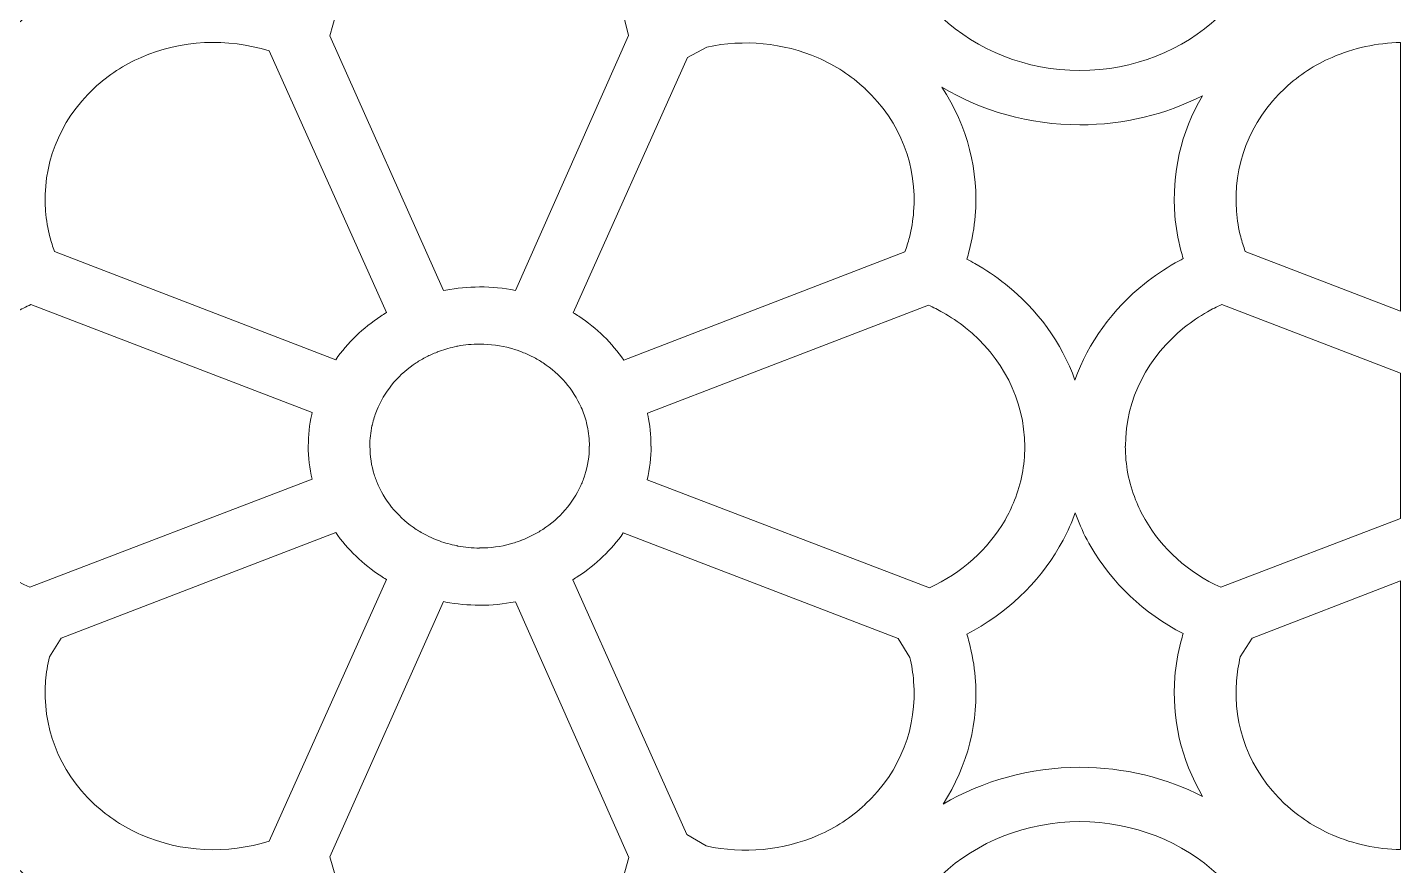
# Model space of a CAD drawing. Header units: millimetres. Extents: x -1200 to 1200, y -590 to 590.
# Drawn here: x 591 to 1200, y -186 to 186 of the extents above; entities that cross this region are included whole.
import ezdxf

# ---------------------------------------------------------------- set-up
doc = ezdxf.new("R2010")
doc.units = ezdxf.units.MM
doc.header["$MEASUREMENT"] = 0
doc.layers.add('Layer 1', color=7, linetype='Continuous')

msp = doc.modelspace()

# ---------------------------------------------------------------- linework, layer by layer
at = {"layer": 'Layer 1', "color": 250, "lineweight": 20}
for points, knots in [([(615.5709, 247.1523), (615.5709, 247.1523), (615.5709, 247.1553), (615.5709, 247.1553), (615.5709, 247.1553), (615.6216, 247.1553), (615.6216, 247.1553), (615.6211, 269.3949), (605.8742, 289.5645), (590.1204, 304.1911), (574.3678, 318.8168), (552.6468, 327.8657), (528.6961, 327.8669), (528.6961, 327.8669), (528.6961, 327.8198), (528.6961, 327.8198), (528.6961, 327.8198), (528.6892, 327.8198), (528.6892, 327.8198), (528.6892, 327.8198), (528.686, 327.8198), (528.686, 327.8198), (528.686, 327.8198), (528.686, 327.8669), (528.686, 327.8669), (504.7335, 327.8665), (483.0096, 318.8168), (467.2562, 304.1894), (451.5042, 289.5632), (441.7582, 269.3958), (441.7568, 247.1587), (441.7568, 247.1587), (441.8075, 247.1587), (441.8075, 247.1587), (441.8075, 247.1587), (441.8075, 247.1523), (441.8075, 247.1523), (441.8075, 247.1523), (441.8075, 247.1493), (441.8075, 247.1493), (441.8075, 247.1493), (441.7568, 247.1493), (441.7568, 247.1493), (441.7572, 224.91), (451.5042, 204.7405), (467.2585, 190.1139), (483.011, 175.4886), (504.7321, 166.4397), (528.6822, 166.4385), (528.6822, 166.4385), (528.6822, 166.4856), (528.6822, 166.4856), (528.6822, 166.4856), (528.6892, 166.4856), (528.6892, 166.4856), (528.6892, 166.4856), (528.6923, 166.4856), (528.6923, 166.4856), (528.6923, 166.4856), (528.6923, 166.4385), (528.6923, 166.4385), (552.6453, 166.4389), (574.3688, 175.4886), (590.1226, 190.1156), (605.8751, 204.7417), (615.6201, 224.9087), (615.6216, 247.1458), (615.6216, 247.1458), (615.5709, 247.1458), (615.5709, 247.1458), (615.5709, 247.1458), (615.5709, 247.1523), (615.5709, 247.1523)], [0, 0, 0, 0, 0.04166667, 0.04166667, 0.04166667, 0.08333333, 0.08333333, 0.08333333, 0.125, 0.125, 0.125, 0.16666667, 0.16666667, 0.16666667, 0.20833333, 0.20833333, 0.20833333, 0.25, 0.25, 0.25, 0.29166667, 0.29166667, 0.29166667, 0.33333333, 0.33333333, 0.33333333, 0.375, 0.375, 0.375, 0.41666667, 0.41666667, 0.41666667, 0.45833333, 0.45833333, 0.45833333, 0.5, 0.5, 0.5, 0.54166667, 0.54166667, 0.54166667, 0.58333333, 0.58333333, 0.58333333, 0.625, 0.625, 0.625, 0.66666667, 0.66666667, 0.66666667, 0.70833333, 0.70833333, 0.70833333, 0.75, 0.75, 0.75, 0.79166667, 0.79166667, 0.79166667, 0.83333333, 0.83333333, 0.83333333, 0.875, 0.875, 0.875, 0.91666667, 0.91666667, 0.91666667, 0.95833333, 0.95833333, 0.95833333, 1, 1, 1, 1]), ([(1144.6614, 247.1523), (1144.6614, 247.1523), (1144.6614, 247.1553), (1144.6614, 247.1553), (1144.6614, 247.1553), (1144.7123, 247.1553), (1144.7123, 247.1553), (1144.7118, 269.3949), (1134.9649, 289.5645), (1119.2111, 304.1911), (1103.4586, 318.8168), (1081.7375, 327.8657), (1057.7867, 327.8669), (1057.7867, 327.8669), (1057.7867, 327.8198), (1057.7867, 327.8198), (1057.7867, 327.8198), (1057.7799, 327.8198), (1057.7799, 327.8198), (1057.7799, 327.8198), (1057.7766, 327.8198), (1057.7766, 327.8198), (1057.7766, 327.8198), (1057.7766, 327.8669), (1057.7766, 327.8669), (1033.8241, 327.8665), (1012.1003, 318.8168), (996.3468, 304.1894), (980.5949, 289.5632), (970.8489, 269.3958), (970.8475, 247.1587), (970.8475, 247.1587), (970.8982, 247.1587), (970.8982, 247.1587), (970.8982, 247.1587), (970.8982, 247.1523), (970.8982, 247.1523), (970.8982, 247.1523), (970.8982, 247.1493), (970.8982, 247.1493), (970.8982, 247.1493), (970.8475, 247.1493), (970.8475, 247.1493), (970.848, 224.91), (980.5949, 204.7405), (996.3492, 190.1139), (1012.1016, 175.4886), (1033.8228, 166.4397), (1057.7729, 166.4385), (1057.7729, 166.4385), (1057.7729, 166.4856), (1057.7729, 166.4856), (1057.7729, 166.4856), (1057.7799, 166.4856), (1057.7799, 166.4856), (1057.7799, 166.4856), (1057.7831, 166.4856), (1057.7831, 166.4856), (1057.7831, 166.4856), (1057.7831, 166.4385), (1057.7831, 166.4385), (1081.7361, 166.4389), (1103.4595, 175.4886), (1119.2133, 190.1156), (1134.9659, 204.7417), (1144.7109, 224.9087), (1144.7123, 247.1458), (1144.7123, 247.1458), (1144.6614, 247.1458), (1144.6614, 247.1458), (1144.6614, 247.1458), (1144.6614, 247.1523), (1144.6614, 247.1523)], [0, 0, 0, 0, 0.04166667, 0.04166667, 0.04166667, 0.08333333, 0.08333333, 0.08333333, 0.125, 0.125, 0.125, 0.16666667, 0.16666667, 0.16666667, 0.20833333, 0.20833333, 0.20833333, 0.25, 0.25, 0.25, 0.29166667, 0.29166667, 0.29166667, 0.33333333, 0.33333333, 0.33333333, 0.375, 0.375, 0.375, 0.41666667, 0.41666667, 0.41666667, 0.45833333, 0.45833333, 0.45833333, 0.5, 0.5, 0.5, 0.54166667, 0.54166667, 0.54166667, 0.58333333, 0.58333333, 0.58333333, 0.625, 0.625, 0.625, 0.66666667, 0.66666667, 0.66666667, 0.70833333, 0.70833333, 0.70833333, 0.75, 0.75, 0.75, 0.79166667, 0.79166667, 0.79166667, 0.83333333, 0.83333333, 0.83333333, 0.875, 0.875, 0.875, 0.91666667, 0.91666667, 0.91666667, 0.95833333, 0.95833333, 0.95833333, 1, 1, 1, 1]), ([(857.6574, 181.9889), (857.6574, 181.9889), (855.4337, 191.0237), (855.4337, 191.0237), (848.3626, 201.6265), (838.4279, 210.3421), (826.6595, 216.1927), (823.7619, 217.6332), (820.6092, 218.9404), (817.217, 220.0986), (809.1742, 222.8433), (800.5562, 224.3416), (791.6351, 224.3421), (791.6351, 224.3421), (791.6351, 224.2924), (791.6351, 224.2924), (791.6351, 224.2924), (791.6269, 224.2924), (791.6269, 224.2924), (768.9595, 224.2924), (748.6363, 214.8512), (734.8195, 199.9141), (732.2966, 197.1869), (729.9876, 194.2764), (727.9203, 191.2104), (727.9203, 191.2104), (725.2386, 181.8729), (725.2386, 181.8729), (725.2386, 181.8729), (775.5989, 68.908), (775.5989, 68.908), (775.5989, 68.908), (776.5829, 69.0927), (776.5829, 69.0927), (781.443, 70.002), (786.4668, 70.4809), (791.6061, 70.4822), (791.6061, 70.4822), (791.6061, 70.5314), (791.6061, 70.5314), (791.6061, 70.5314), (791.6209, 70.5314), (791.6209, 70.5314), (796.9874, 70.5314), (802.2862, 69.9853), (807.4541, 68.953), (807.4541, 68.953), (857.6574, 181.9889), (857.6574, 181.9889)], [0, 0, 0, 0, 0.0625, 0.0625, 0.0625, 0.125, 0.125, 0.125, 0.1875, 0.1875, 0.1875, 0.25, 0.25, 0.25, 0.3125, 0.3125, 0.3125, 0.375, 0.375, 0.375, 0.4375, 0.4375, 0.4375, 0.5, 0.5, 0.5, 0.5625, 0.5625, 0.5625, 0.625, 0.625, 0.625, 0.6875, 0.6875, 0.6875, 0.75, 0.75, 0.75, 0.8125, 0.8125, 0.8125, 0.875, 0.875, 0.875, 0.9375, 0.9375, 0.9375, 1, 1, 1, 1]), ([(603.0901, 86.2292), (603.0901, 86.2292), (727.7977, 38.232), (727.7977, 38.232), (733.0693, 45.7697), (739.8693, 52.3313), (747.7962, 57.5406), (748.622, 58.0838), (749.4412, 58.6029), (750.2592, 59.1006), (750.2592, 59.1006), (698.2784, 175.1074), (698.2784, 175.1074), (679.6901, 180.9378), (659.293, 180.0062), (641.5887, 172.2714), (637.7219, 170.5813), (634.0561, 168.6247), (630.6446, 166.4055), (627.2299, 164.1842), (623.9157, 161.6035), (620.7427, 158.6613), (620.7427, 158.6613), (620.7695, 158.6365), (620.7695, 158.6365), (620.7695, 158.6365), (620.7566, 158.6249), (620.7566, 158.6249), (604.7431, 143.7576), (597.5707, 123.7247), (599.1766, 104.0588), (599.4982, 100.1182), (600.1353, 96.2962), (601.0865, 92.64), (601.6493, 90.4744), (602.3163, 88.3345), (603.0901, 86.2292)], [0, 0, 0, 0, 0.08333333, 0.08333333, 0.08333333, 0.16666667, 0.16666667, 0.16666667, 0.25, 0.25, 0.25, 0.33333333, 0.33333333, 0.33333333, 0.41666667, 0.41666667, 0.41666667, 0.5, 0.5, 0.5, 0.58333333, 0.58333333, 0.58333333, 0.66666667, 0.66666667, 0.66666667, 0.75, 0.75, 0.75, 0.83333333, 0.83333333, 0.83333333, 0.91666667, 0.91666667, 0.91666667, 1, 1, 1, 1]), ([(855.5616, 38.0474), (855.5616, 38.0474), (980.1488, 85.9975), (980.1488, 85.9975), (980.9225, 88.1027), (981.5923, 90.2439), (982.1555, 92.41), (983.1067, 96.0662), (983.7438, 99.8878), (984.0654, 103.8288), (985.6713, 123.4947), (978.4991, 143.5276), (962.4856, 158.3949), (962.4856, 158.3949), (962.4726, 158.4064), (962.4726, 158.4064), (962.4726, 158.4064), (962.4993, 158.4313), (962.4993, 158.4313), (959.3263, 161.3739), (956.0126, 163.9546), (952.5974, 166.1755), (949.1864, 168.3951), (945.5203, 170.3517), (941.6534, 172.041), (926.2507, 178.7709), (908.8074, 180.3501), (892.2915, 176.8074), (892.2915, 176.8074), (883.7366, 172.1369), (883.7366, 172.1369), (883.7366, 172.1369), (833.0729, 59.0702), (833.0729, 59.0702), (833.9341, 58.5493), (834.7802, 58.0169), (835.6069, 57.4708), (843.5149, 52.2503), (850.2996, 45.6494), (855.5616, 38.0474)], [0, 0, 0, 0, 0.07692308, 0.07692308, 0.07692308, 0.15384615, 0.15384615, 0.15384615, 0.23076923, 0.23076923, 0.23076923, 0.30769231, 0.30769231, 0.30769231, 0.38461538, 0.38461538, 0.38461538, 0.46153846, 0.46153846, 0.46153846, 0.53846154, 0.53846154, 0.53846154, 0.61538462, 0.61538462, 0.61538462, 0.69230769, 0.69230769, 0.69230769, 0.76923077, 0.76923077, 0.76923077, 0.84615385, 0.84615385, 0.84615385, 0.92307692, 0.92307692, 0.92307692, 1, 1, 1, 1]), ([(1131.1055, 86.2292), (1131.1055, 86.2292), (1199.95, 59.7325), (1199.95, 59.7325), (1199.95, 59.7325), (1199.95, 178.856), (1199.95, 178.856), (1189.5219, 178.6425), (1179.1699, 176.4506), (1169.604, 172.2714), (1165.7372, 170.5813), (1162.0716, 168.6247), (1158.66, 166.4055), (1155.2452, 164.1842), (1151.9311, 161.6035), (1148.7581, 158.6613), (1148.7581, 158.6613), (1148.7849, 158.6365), (1148.7849, 158.6365), (1148.7849, 158.6365), (1148.7719, 158.6249), (1148.7719, 158.6249), (1132.7583, 143.7576), (1125.5861, 123.7247), (1127.192, 104.0588), (1127.5136, 100.1182), (1128.1506, 96.2962), (1129.1019, 92.64), (1129.6647, 90.4744), (1130.3318, 88.3345), (1131.1055, 86.2292)], [0, 0, 0, 0, 0.1, 0.1, 0.1, 0.2, 0.2, 0.2, 0.3, 0.3, 0.3, 0.4, 0.4, 0.4, 0.5, 0.5, 0.5, 0.6, 0.6, 0.6, 0.7, 0.7, 0.7, 0.8, 0.8, 0.8, 0.9, 0.9, 0.9, 1, 1, 1, 1]), ([(996.6099, 159.0258), (1008.0577, 141.7213), (1012.9601, 121.6884), (1011.3478, 101.9412), (1010.9317, 96.8471), (1010.0451, 91.6643), (1008.6888, 86.4494), (1008.3713, 85.2291), (1008.0263, 84.0105), (1007.6553, 82.7966), (1008.8387, 82.1811), (1010.0128, 81.545), (1011.174, 80.8867), (1015.9933, 78.1535), (1020.5518, 75.0713), (1024.8028, 71.681), (1038.901, 60.4387), (1049.6744, 45.8104), (1055.5895, 29.1908), (1061.4872, 45.9047), (1072.2918, 60.6165), (1086.4549, 71.9106), (1090.7066, 75.3013), (1095.2644, 78.3835), (1100.0839, 81.1163), (1101.2452, 81.7746), (1102.4173, 82.4102), (1103.6007, 83.0258), (1103.2297, 84.2405), (1102.8861, 85.4591), (1102.5687, 86.6798), (1101.2124, 91.8947), (1100.3258, 97.0771), (1099.9096, 102.1712), (1098.42, 120.4176), (1102.4916, 138.9064), (1112.15, 155.2629), (1096.0321, 147.0377), (1077.5039, 142.3565), (1057.7831, 142.3561), (1057.7831, 142.3561), (1057.7831, 142.309), (1057.7831, 142.309), (1057.7831, 142.309), (1057.7799, 142.309), (1057.7799, 142.309), (1057.7799, 142.309), (1057.7729, 142.309), (1057.7729, 142.309), (1057.7729, 142.309), (1057.7729, 142.3561), (1057.7729, 142.3561), (1035.2187, 142.3574), (1014.2219, 148.4795), (996.6099, 159.0258)], [0, 0, 0, 0, 0.05555556, 0.05555556, 0.05555556, 0.11111111, 0.11111111, 0.11111111, 0.16666667, 0.16666667, 0.16666667, 0.22222222, 0.22222222, 0.22222222, 0.27777778, 0.27777778, 0.27777778, 0.33333333, 0.33333333, 0.33333333, 0.38888889, 0.38888889, 0.38888889, 0.44444444, 0.44444444, 0.44444444, 0.5, 0.5, 0.5, 0.55555556, 0.55555556, 0.55555556, 0.61111111, 0.61111111, 0.61111111, 0.66666667, 0.66666667, 0.66666667, 0.72222222, 0.72222222, 0.72222222, 0.77777778, 0.77777778, 0.77777778, 0.83333333, 0.83333333, 0.83333333, 0.88888889, 0.88888889, 0.88888889, 0.94444444, 0.94444444, 0.94444444, 1, 1, 1, 1]), ([(717.3349, 14.7626), (717.3349, 14.7626), (592.6479, 62.6819), (592.6479, 62.6819), (590.4502, 61.6886), (588.3322, 60.6143), (586.2982, 59.4613), (582.7285, 57.4365), (579.3507, 55.1527), (576.1997, 52.6393), (560.112, 39.8108), (549.9425, 20.9417), (549.9425, -0.1038), (549.9425, -0.1038), (549.9425, -0.112), (549.9425, -0.112), (549.9425, -0.112), (549.8894, -0.112), (549.8894, -0.112), (549.8899, -8.3946), (551.5031, -16.397), (554.4603, -23.8636), (555.7072, -27.0136), (557.1157, -29.9403), (558.6666, -32.6307), (566.1166, -45.5499), (577.8795, -56.0928), (592.2171, -62.6711), (592.2171, -62.6711), (717.3047, -14.7784), (717.3047, -14.7784), (716.1889, -9.9729), (715.6007, -5.0433), (715.6007, -0.0516), (715.6007, -0.0516), (715.6007, -0.0379), (715.6007, -0.0379), (715.6007, -0.0379), (715.6537, -0.0379), (715.6537, -0.0379), (715.6551, 4.72), (716.1686, 9.3755), (717.1437, 13.8798), (717.1437, 13.8798), (717.3349, 14.7626), (717.3349, 14.7626)], [0, 0, 0, 0, 0.06666667, 0.06666667, 0.06666667, 0.13333333, 0.13333333, 0.13333333, 0.2, 0.2, 0.2, 0.26666667, 0.26666667, 0.26666667, 0.33333333, 0.33333333, 0.33333333, 0.4, 0.4, 0.4, 0.46666667, 0.46666667, 0.46666667, 0.53333333, 0.53333333, 0.53333333, 0.6, 0.6, 0.6, 0.66666667, 0.66666667, 0.66666667, 0.73333333, 0.73333333, 0.73333333, 0.8, 0.8, 0.8, 0.86666667, 0.86666667, 0.86666667, 0.93333333, 0.93333333, 0.93333333, 1, 1, 1, 1]), ([(990.5932, 62.4518), (990.5932, 62.4518), (865.9848, 14.563), (865.9848, 14.563), (866.0858, 14.1509), (866.1504, 13.8884), (866.1748, 13.7732), (866.1748, 13.7732), (866.1748, 13.7235), (866.1748, 13.7235), (867.0998, 9.4085), (867.5869, 4.8091), (867.5884, -0.0379), (867.5884, -0.0379), (867.6415, -0.0379), (867.6415, -0.0379), (867.6415, -0.0379), (867.6415, -0.0516), (867.6415, -0.0516), (867.6415, -5.135), (867.0389, -10.1357), (865.8989, -14.9925), (865.8989, -14.9925), (991.0246, -62.9002), (991.0246, -62.9002), (1005.3612, -56.3224), (1017.1251, -45.7799), (1024.5754, -32.8611), (1026.1265, -30.1708), (1027.5349, -27.2436), (1028.7819, -24.0941), (1031.7389, -16.627), (1033.3523, -8.625), (1033.3526, -0.3416), (1033.3526, -0.3416), (1033.2996, -0.3416), (1033.2996, -0.3416), (1033.2996, -0.3416), (1033.2996, -0.3343), (1033.2996, -0.3343), (1033.2996, 20.7117), (1023.1302, 39.5812), (1007.0428, 52.4097), (1003.8915, 54.9231), (1000.514, 57.207), (996.9443, 59.2312), (994.9108, 60.3847), (992.7904, 61.4586), (990.5932, 62.4518)], [0, 0, 0, 0, 0.0625, 0.0625, 0.0625, 0.125, 0.125, 0.125, 0.1875, 0.1875, 0.1875, 0.25, 0.25, 0.25, 0.3125, 0.3125, 0.3125, 0.375, 0.375, 0.375, 0.4375, 0.4375, 0.4375, 0.5, 0.5, 0.5, 0.5625, 0.5625, 0.5625, 0.625, 0.625, 0.625, 0.6875, 0.6875, 0.6875, 0.75, 0.75, 0.75, 0.8125, 0.8125, 0.8125, 0.875, 0.875, 0.875, 0.9375, 0.9375, 0.9375, 1, 1, 1, 1]), ([(1199.95, 32.2106), (1199.95, 32.2106), (1120.6633, 62.6819), (1120.6633, 62.6819), (1118.4656, 61.6886), (1116.3476, 60.6143), (1114.3136, 59.4613), (1110.7439, 57.4365), (1107.366, 55.1527), (1104.2152, 52.6393), (1088.1273, 39.8108), (1077.9578, 20.9417), (1077.9578, -0.1038), (1077.9578, -0.1038), (1077.9578, -0.112), (1077.9578, -0.112), (1077.9578, -0.112), (1077.9047, -0.112), (1077.9047, -0.112), (1077.9052, -8.3946), (1079.5186, -16.397), (1082.4756, -23.8636), (1083.7225, -27.0136), (1085.131, -29.9403), (1086.682, -32.6307), (1094.1319, -45.5499), (1105.8948, -56.0928), (1120.2324, -62.6711), (1120.2324, -62.6711), (1199.95, -32.1494), (1199.95, -32.1494), (1199.95, -32.1494), (1199.95, 32.2106), (1199.95, 32.2106)], [0, 0, 0, 0, 0.09090909, 0.09090909, 0.09090909, 0.18181818, 0.18181818, 0.18181818, 0.27272727, 0.27272727, 0.27272727, 0.36363636, 0.36363636, 0.36363636, 0.45454545, 0.45454545, 0.45454545, 0.54545455, 0.54545455, 0.54545455, 0.63636364, 0.63636364, 0.63636364, 0.72727273, 0.72727273, 0.72727273, 0.81818182, 0.81818182, 0.81818182, 0.90909091, 0.90909091, 0.90909091, 1, 1, 1, 1]), ([(745.6851, -15.0242), (745.8319, -15.4131), (745.9818, -15.7944), (746.1345, -16.167), (746.1345, -16.167), (746.654, -17.3299), (746.654, -17.3299), (750.2167, -25.3071), (756.112, -32.1111), (763.5241, -36.9825), (764.8584, -37.8593), (766.378, -38.7378), (768.0752, -39.612), (769.4025, -40.2956), (770.8616, -40.957), (772.4504, -41.5866), (772.4504, -41.5866), (772.5007, -41.6059), (772.5007, -41.6059), (772.5007, -41.6059), (772.556, -41.6273), (772.556, -41.6273), (772.556, -41.6273), (772.9795, -41.7905), (772.9795, -41.7905), (775.3536, -42.7058), (777.841, -43.4545), (780.4212, -44.0178), (781.6958, -44.2962), (781.6658, -44.3116), (781.9326, -44.3613), (785.0547, -44.9455), (788.2905, -45.2535), (791.6061, -45.2539), (791.6061, -45.2539), (791.6061, -45.2043), (791.6061, -45.2043), (791.6061, -45.2043), (791.6209, -45.2043), (791.6209, -45.2043), (796.4614, -45.2043), (801.024, -44.5939), (805.2313, -43.4584), (805.9722, -43.2584), (806.804, -43.0078), (807.7243, -42.7088), (808.3913, -42.4917), (809.0335, -42.2685), (809.6527, -42.0406), (809.6527, -42.0406), (810.1721, -41.8337), (810.1721, -41.8337), (810.1721, -41.8337), (810.179, -41.8312), (810.179, -41.8312), (810.179, -41.8312), (810.2855, -41.7815), (810.2855, -41.7815), (811.9308, -41.1463), (813.5462, -40.4207), (815.1226, -39.6124), (816.6653, -38.8217), (818.1646, -37.9488), (819.6122, -37.0018), (827.0521, -32.1342), (832.9515, -25.3923), (836.5018, -17.5265), (836.5018, -17.5265), (836.5518, -17.4169), (836.5518, -17.4169), (836.5518, -17.4169), (836.5503, -17.4164), (836.5503, -17.4164), (836.8871, -16.666), (837.2022, -15.9087), (837.4924, -15.1476), (837.8304, -14.2614), (838.1082, -13.4784), (838.3209, -12.8059), (839.5771, -8.837), (840.2525, -4.5597), (840.2525, -0.0516), (840.2525, -0.0516), (840.2525, -0.0379), (840.2525, -0.0379), (840.2525, -0.0379), (840.3059, -0.0379), (840.3059, -0.0379), (840.3055, 2.8525), (839.9687, 5.8148), (839.3298, 8.8084), (839.3298, 8.8084), (839.3202, 8.8063), (839.3202, 8.8063), (839.3202, 8.8063), (839.0143, 10.2386), (839.0143, 10.2386), (838.4154, 12.6321), (837.6331, 14.9091), (836.6868, 17.0529), (836.6868, 17.0529), (836.6508, 17.1351), (836.6508, 17.1351), (833.1287, 25.0746), (827.2288, 31.8863), (819.7724, 36.8095), (818.292, 37.787), (816.787, 38.6732), (815.267, 39.4592), (813.9148, 40.1582), (812.2946, 40.8778), (810.4088, 41.6119), (810.4088, 41.6119), (810.4207, 41.6376), (810.4207, 41.6376), (810.4207, 41.6376), (808.6668, 42.2887), (808.6668, 42.2887), (808.3577, 42.3958), (808.0444, 42.502), (807.7248, 42.6061), (806.8044, 42.9051), (805.9727, 43.1556), (805.2318, 43.3557), (801.024, 44.4912), (796.4614, 45.1015), (791.6209, 45.1015), (791.6209, 45.1015), (791.6061, 45.1015), (791.6061, 45.1015), (791.6061, 45.1015), (791.6061, 45.1512), (791.6061, 45.1512), (788.2909, 45.1508), (785.0556, 44.8428), (781.9326, 44.2582), (781.6446, 44.2046), (781.7051, 44.1952), (780.4212, 43.9151), (777.8414, 43.3522), (775.3536, 42.6027), (772.979, 41.6873), (772.979, 41.6873), (772.7604, 41.603), (772.7604, 41.603), (771.0507, 40.9365), (769.4877, 40.2366), (768.0742, 39.5089), (766.3775, 38.6351), (764.8579, 37.7561), (763.5237, 36.8793), (756.112, 32.008), (750.2172, 25.2044), (746.654, 17.2268), (746.654, 17.2268), (746.1501, 16.0994), (746.1501, 16.0994), (745.4065, 14.2803), (744.7735, 12.349), (744.2588, 10.3118), (743.9551, 9.1112), (743.9464, 9.1682), (743.8911, 8.9133), (743.2664, 6.026), (742.9366, 3.032), (742.9361, -0.0379), (742.9361, -0.0379), (742.9896, -0.0379), (742.9896, -0.0379), (742.9896, -0.0379), (742.9896, -0.0516), (742.9896, -0.0516), (742.9896, -4.5507), (743.6493, -8.7933), (744.8759, -12.7065), (745.0915, -13.3944), (745.3626, -14.1697), (745.6851, -15.0242)], [0, 0, 0, 0, 0.01694915, 0.01694915, 0.01694915, 0.03389831, 0.03389831, 0.03389831, 0.05084746, 0.05084746, 0.05084746, 0.06779661, 0.06779661, 0.06779661, 0.08474576, 0.08474576, 0.08474576, 0.10169492, 0.10169492, 0.10169492, 0.11864407, 0.11864407, 0.11864407, 0.13559322, 0.13559322, 0.13559322, 0.15254237, 0.15254237, 0.15254237, 0.16949153, 0.16949153, 0.16949153, 0.18644068, 0.18644068, 0.18644068, 0.20338983, 0.20338983, 0.20338983, 0.22033898, 0.22033898, 0.22033898, 0.23728814, 0.23728814, 0.23728814, 0.25423729, 0.25423729, 0.25423729, 0.27118644, 0.27118644, 0.27118644, 0.28813559, 0.28813559, 0.28813559, 0.30508475, 0.30508475, 0.30508475, 0.3220339, 0.3220339, 0.3220339, 0.33898305, 0.33898305, 0.33898305, 0.3559322, 0.3559322, 0.3559322, 0.37288136, 0.37288136, 0.37288136, 0.38983051, 0.38983051, 0.38983051, 0.40677966, 0.40677966, 0.40677966, 0.42372881, 0.42372881, 0.42372881, 0.44067797, 0.44067797, 0.44067797, 0.45762712, 0.45762712, 0.45762712, 0.47457627, 0.47457627, 0.47457627, 0.49152542, 0.49152542, 0.49152542, 0.50847458, 0.50847458, 0.50847458, 0.52542373, 0.52542373, 0.52542373, 0.54237288, 0.54237288, 0.54237288, 0.55932203, 0.55932203, 0.55932203, 0.57627119, 0.57627119, 0.57627119, 0.59322034, 0.59322034, 0.59322034, 0.61016949, 0.61016949, 0.61016949, 0.62711864, 0.62711864, 0.62711864, 0.6440678, 0.6440678, 0.6440678, 0.66101695, 0.66101695, 0.66101695, 0.6779661, 0.6779661, 0.6779661, 0.69491525, 0.69491525, 0.69491525, 0.71186441, 0.71186441, 0.71186441, 0.72881356, 0.72881356, 0.72881356, 0.74576271, 0.74576271, 0.74576271, 0.76271186, 0.76271186, 0.76271186, 0.77966102, 0.77966102, 0.77966102, 0.79661017, 0.79661017, 0.79661017, 0.81355932, 0.81355932, 0.81355932, 0.83050847, 0.83050847, 0.83050847, 0.84745763, 0.84745763, 0.84745763, 0.86440678, 0.86440678, 0.86440678, 0.88135593, 0.88135593, 0.88135593, 0.89830508, 0.89830508, 0.89830508, 0.91525424, 0.91525424, 0.91525424, 0.93220339, 0.93220339, 0.93220339, 0.94915254, 0.94915254, 0.94915254, 0.96610169, 0.96610169, 0.96610169, 0.98305085, 0.98305085, 0.98305085, 1, 1, 1, 1]), ([(1055.6706, -29.5955), (1055.2877, -30.6852), (1054.8828, -31.7646), (1054.4589, -32.8354), (1052.8764, -36.8309), (1050.9301, -40.8229), (1048.6469, -44.7811), (1039.3094, -60.9745), (1025.0353, -74.4107), (1007.6697, -83.4099), (1008.035, -84.6079), (1008.3759, -85.8085), (1008.6888, -87.0126), (1010.0451, -92.2275), (1010.9317, -97.4098), (1011.3478, -102.5043), (1012.9366, -121.9667), (1008.1965, -141.7075), (997.1007, -158.839), (1014.6126, -148.4717), (1035.4305, -142.4605), (1057.7766, -142.4601), (1057.7766, -142.4601), (1057.7766, -142.413), (1057.7766, -142.413), (1057.7766, -142.413), (1057.7799, -142.413), (1057.7799, -142.413), (1057.7799, -142.413), (1057.7867, -142.413), (1057.7867, -142.413), (1057.7867, -142.413), (1057.7867, -142.4601), (1057.7867, -142.4601), (1077.5269, -142.4614), (1096.0727, -147.1537), (1112.2017, -155.3948), (1102.5088, -139.0215), (1098.421, -120.5198), (1099.9096, -102.2756), (1100.3248, -97.1819), (1101.2119, -91.9996), (1102.5677, -86.7838), (1102.8806, -85.5789), (1103.2188, -84.3783), (1103.5841, -83.1794), (1086.2197, -74.1798), (1071.9481, -60.744), (1062.6105, -44.5515), (1060.3274, -40.5924), (1058.381, -36.6009), (1056.7986, -32.605), (1056.4047, -31.6095), (1056.0291, -30.6068), (1055.6706, -29.5955)], [0, 0, 0, 0, 0.05555556, 0.05555556, 0.05555556, 0.11111111, 0.11111111, 0.11111111, 0.16666667, 0.16666667, 0.16666667, 0.22222222, 0.22222222, 0.22222222, 0.27777778, 0.27777778, 0.27777778, 0.33333333, 0.33333333, 0.33333333, 0.38888889, 0.38888889, 0.38888889, 0.44444444, 0.44444444, 0.44444444, 0.5, 0.5, 0.5, 0.55555556, 0.55555556, 0.55555556, 0.61111111, 0.61111111, 0.61111111, 0.66666667, 0.66666667, 0.66666667, 0.72222222, 0.72222222, 0.72222222, 0.77777778, 0.77777778, 0.77777778, 0.83333333, 0.83333333, 0.83333333, 0.88888889, 0.88888889, 0.88888889, 0.94444444, 0.94444444, 0.94444444, 1, 1, 1, 1]), ([(606.1163, -85.1673), (606.1163, -85.1673), (600.8941, -93.497), (600.8941, -93.497), (600.0489, -96.9245), (599.4765, -100.4912), (599.1766, -104.1637), (597.5694, -123.8582), (604.7218, -143.892), (620.7035, -158.7272), (620.7035, -158.7272), (620.7566, -158.7272), (620.7566, -158.7272), (620.7566, -158.7272), (620.7695, -158.7392), (620.7695, -158.7392), (620.7695, -158.7392), (620.7427, -158.764), (620.7427, -158.764), (623.9162, -161.7066), (627.2299, -164.2882), (630.6446, -166.5091), (634.0566, -168.7291), (637.7219, -170.6861), (641.5883, -172.375), (659.293, -180.1111), (679.6915, -181.0418), (698.2801, -175.2106), (698.2801, -175.2106), (750.2592, -59.2059), (750.2592, -59.2059), (749.4417, -58.7082), (748.622, -58.1869), (747.7966, -57.6438), (739.8688, -52.434), (733.0679, -45.8746), (727.7962, -38.336), (727.7962, -38.336), (606.1163, -85.1673), (606.1163, -85.1673)], [0, 0, 0, 0, 0.07692308, 0.07692308, 0.07692308, 0.15384615, 0.15384615, 0.15384615, 0.23076923, 0.23076923, 0.23076923, 0.30769231, 0.30769231, 0.30769231, 0.38461538, 0.38461538, 0.38461538, 0.46153846, 0.46153846, 0.46153846, 0.53846154, 0.53846154, 0.53846154, 0.61538462, 0.61538462, 0.61538462, 0.69230769, 0.69230769, 0.69230769, 0.76923077, 0.76923077, 0.76923077, 0.84615385, 0.84615385, 0.84615385, 0.92307692, 0.92307692, 0.92307692, 1, 1, 1, 1]), ([(977.1262, -85.3973), (977.1262, -85.3973), (855.3244, -38.5189), (855.3244, -38.5189), (850.0331, -46.0566), (843.24, -52.5942), (835.3398, -57.7633), (834.5449, -58.2837), (833.7363, -58.7913), (832.9169, -59.2847), (832.9169, -59.2847), (883.5309, -172.2401), (883.5309, -172.2401), (883.5309, -172.2401), (892.107, -177.3342), (892.107, -177.3342), (908.6768, -180.9275), (926.1935, -179.3593), (941.6534, -172.6042), (945.5203, -170.9148), (949.1864, -168.9582), (952.5974, -166.7386), (956.0126, -164.5178), (959.3263, -161.9371), (962.4993, -158.9945), (962.4993, -158.9945), (962.4726, -158.9696), (962.4726, -158.9696), (962.4726, -158.9696), (962.4856, -158.9581), (962.4856, -158.9581), (978.4991, -144.0908), (985.6713, -124.0583), (984.0654, -104.392), (983.7656, -100.7208), (983.1917, -97.1541), (982.346, -93.7279), (982.346, -93.7279), (977.1262, -85.3973), (977.1262, -85.3973)], [0, 0, 0, 0, 0.07692308, 0.07692308, 0.07692308, 0.15384615, 0.15384615, 0.15384615, 0.23076923, 0.23076923, 0.23076923, 0.30769231, 0.30769231, 0.30769231, 0.38461538, 0.38461538, 0.38461538, 0.46153846, 0.46153846, 0.46153846, 0.53846154, 0.53846154, 0.53846154, 0.61538462, 0.61538462, 0.61538462, 0.69230769, 0.69230769, 0.69230769, 0.76923077, 0.76923077, 0.76923077, 0.84615385, 0.84615385, 0.84615385, 0.92307692, 0.92307692, 0.92307692, 1, 1, 1, 1]), ([(1134.1318, -85.1673), (1134.1318, -85.1673), (1128.9095, -93.497), (1128.9095, -93.497), (1128.0643, -96.9245), (1127.4919, -100.4912), (1127.192, -104.1637), (1125.5847, -123.8582), (1132.7371, -143.892), (1148.7188, -158.7272), (1148.7188, -158.7272), (1148.7719, -158.7272), (1148.7719, -158.7272), (1148.7719, -158.7272), (1148.7849, -158.7392), (1148.7849, -158.7392), (1148.7849, -158.7392), (1148.7581, -158.764), (1148.7581, -158.764), (1151.9316, -161.7066), (1155.2452, -164.2882), (1158.66, -166.5091), (1162.0719, -168.7291), (1165.7372, -170.6861), (1169.6035, -172.375), (1179.1694, -176.5548), (1189.5217, -178.7468), (1199.95, -178.9601), (1199.95, -178.9601), (1199.95, -59.8357), (1199.95, -59.8357), (1199.95, -59.8357), (1134.1318, -85.1673), (1134.1318, -85.1673)], [0, 0, 0, 0, 0.09090909, 0.09090909, 0.09090909, 0.18181818, 0.18181818, 0.18181818, 0.27272727, 0.27272727, 0.27272727, 0.36363636, 0.36363636, 0.36363636, 0.45454545, 0.45454545, 0.45454545, 0.54545455, 0.54545455, 0.54545455, 0.63636364, 0.63636364, 0.63636364, 0.72727273, 0.72727273, 0.72727273, 0.81818182, 0.81818182, 0.81818182, 0.90909091, 0.90909091, 0.90909091, 1, 1, 1, 1]), ([(855.1897, -191.4913), (855.1897, -191.4913), (857.8059, -182.4275), (857.8059, -182.4275), (857.8059, -182.4275), (807.4541, -69.057), (807.4541, -69.057), (802.2862, -70.0902), (796.9879, -70.6341), (791.6209, -70.6341), (791.6209, -70.6341), (791.6061, -70.6341), (791.6061, -70.6341), (791.6061, -70.6341), (791.6061, -70.5849), (791.6061, -70.5849), (786.4673, -70.5836), (781.443, -70.1047), (776.5829, -69.1958), (776.5829, -69.1958), (775.5994, -69.0112), (775.5994, -69.0112), (775.5994, -69.0112), (725.1968, -182.0685), (725.1968, -182.0685), (725.1968, -182.0685), (727.9195, -191.3136), (727.9195, -191.3136), (729.9871, -194.38), (732.2961, -197.2896), (734.8195, -200.0172), (748.6363, -214.9543), (768.9595, -224.3955), (791.6269, -224.3955), (791.6269, -224.3955), (791.6351, -224.3955), (791.6351, -224.3955), (791.6351, -224.3955), (791.6351, -224.4452), (791.6351, -224.4452), (800.5562, -224.4448), (809.1742, -222.9465), (817.217, -220.2018), (820.6092, -219.0436), (823.7615, -217.7367), (826.6595, -216.2958), (838.2927, -210.513), (848.1347, -201.9297), (855.1897, -191.4913)], [0, 0, 0, 0, 0.0625, 0.0625, 0.0625, 0.125, 0.125, 0.125, 0.1875, 0.1875, 0.1875, 0.25, 0.25, 0.25, 0.3125, 0.3125, 0.3125, 0.375, 0.375, 0.375, 0.4375, 0.4375, 0.4375, 0.5, 0.5, 0.5, 0.5625, 0.5625, 0.5625, 0.625, 0.625, 0.625, 0.6875, 0.6875, 0.6875, 0.75, 0.75, 0.75, 0.8125, 0.8125, 0.8125, 0.875, 0.875, 0.875, 0.9375, 0.9375, 0.9375, 1, 1, 1, 1]), ([(615.5709, -247.2571), (615.5709, -247.2571), (615.5709, -247.2541), (615.5709, -247.2541), (615.5709, -247.2541), (615.6216, -247.2541), (615.6216, -247.2541), (615.6211, -225.0145), (605.8742, -204.8449), (590.1204, -190.2183), (574.3678, -175.5926), (552.6468, -166.5438), (528.6961, -166.5425), (528.6961, -166.5425), (528.6961, -166.5896), (528.6961, -166.5896), (528.6961, -166.5896), (528.6892, -166.5896), (528.6892, -166.5896), (528.6892, -166.5896), (528.686, -166.5896), (528.686, -166.5896), (528.686, -166.5896), (528.686, -166.5425), (528.686, -166.5425), (504.7335, -166.5429), (483.0096, -175.5926), (467.2562, -190.22), (451.5042, -204.8462), (441.7582, -225.0136), (441.7568, -247.2507), (441.7568, -247.2507), (441.8075, -247.2507), (441.8075, -247.2507), (441.8075, -247.2507), (441.8075, -247.2571), (441.8075, -247.2571), (441.8075, -247.2571), (441.8075, -247.2601), (441.8075, -247.2601), (441.8075, -247.2601), (441.7568, -247.2601), (441.7568, -247.2601), (441.7572, -269.4994), (451.5042, -289.6689), (467.2585, -304.2955), (483.011, -318.9208), (504.7321, -327.9697), (528.6822, -327.9709), (528.6822, -327.9709), (528.6822, -327.9238), (528.6822, -327.9238), (528.6822, -327.9238), (528.6892, -327.9238), (528.6892, -327.9238), (528.6892, -327.9238), (528.6923, -327.9238), (528.6923, -327.9238), (528.6923, -327.9238), (528.6923, -327.9709), (528.6923, -327.9709), (552.6453, -327.9705), (574.3688, -318.9208), (590.1226, -304.2938), (605.8751, -289.6677), (615.6201, -269.5007), (615.6216, -247.2636), (615.6216, -247.2636), (615.5709, -247.2636), (615.5709, -247.2636), (615.5709, -247.2636), (615.5709, -247.2571), (615.5709, -247.2571)], [0, 0, 0, 0, 0.04166667, 0.04166667, 0.04166667, 0.08333333, 0.08333333, 0.08333333, 0.125, 0.125, 0.125, 0.16666667, 0.16666667, 0.16666667, 0.20833333, 0.20833333, 0.20833333, 0.25, 0.25, 0.25, 0.29166667, 0.29166667, 0.29166667, 0.33333333, 0.33333333, 0.33333333, 0.375, 0.375, 0.375, 0.41666667, 0.41666667, 0.41666667, 0.45833333, 0.45833333, 0.45833333, 0.5, 0.5, 0.5, 0.54166667, 0.54166667, 0.54166667, 0.58333333, 0.58333333, 0.58333333, 0.625, 0.625, 0.625, 0.66666667, 0.66666667, 0.66666667, 0.70833333, 0.70833333, 0.70833333, 0.75, 0.75, 0.75, 0.79166667, 0.79166667, 0.79166667, 0.83333333, 0.83333333, 0.83333333, 0.875, 0.875, 0.875, 0.91666667, 0.91666667, 0.91666667, 0.95833333, 0.95833333, 0.95833333, 1, 1, 1, 1]), ([(1144.6614, -247.2571), (1144.6614, -247.2571), (1144.6614, -247.2541), (1144.6614, -247.2541), (1144.6614, -247.2541), (1144.7123, -247.2541), (1144.7123, -247.2541), (1144.7118, -225.0145), (1134.9649, -204.8449), (1119.2111, -190.2183), (1103.4586, -175.5926), (1081.7375, -166.5438), (1057.7867, -166.5425), (1057.7867, -166.5425), (1057.7867, -166.5896), (1057.7867, -166.5896), (1057.7867, -166.5896), (1057.7799, -166.5896), (1057.7799, -166.5896), (1057.7799, -166.5896), (1057.7766, -166.5896), (1057.7766, -166.5896), (1057.7766, -166.5896), (1057.7766, -166.5425), (1057.7766, -166.5425), (1033.8241, -166.5429), (1012.1003, -175.5926), (996.3468, -190.22), (980.5949, -204.8462), (970.8489, -225.0136), (970.8475, -247.2507), (970.8475, -247.2507), (970.8982, -247.2507), (970.8982, -247.2507), (970.8982, -247.2507), (970.8982, -247.2571), (970.8982, -247.2571), (970.8982, -247.2571), (970.8982, -247.2601), (970.8982, -247.2601), (970.8982, -247.2601), (970.8475, -247.2601), (970.8475, -247.2601), (970.848, -269.4994), (980.5949, -289.6689), (996.3492, -304.2955), (1012.1016, -318.9208), (1033.8228, -327.9697), (1057.7729, -327.9709), (1057.7729, -327.9709), (1057.7729, -327.9238), (1057.7729, -327.9238), (1057.7729, -327.9238), (1057.7799, -327.9238), (1057.7799, -327.9238), (1057.7799, -327.9238), (1057.7831, -327.9238), (1057.7831, -327.9238), (1057.7831, -327.9238), (1057.7831, -327.9709), (1057.7831, -327.9709), (1081.7361, -327.9705), (1103.4595, -318.9208), (1119.2133, -304.2938), (1134.9659, -289.6677), (1144.7109, -269.5007), (1144.7123, -247.2636), (1144.7123, -247.2636), (1144.6614, -247.2636), (1144.6614, -247.2636), (1144.6614, -247.2636), (1144.6614, -247.2571), (1144.6614, -247.2571)], [0, 0, 0, 0, 0.04166667, 0.04166667, 0.04166667, 0.08333333, 0.08333333, 0.08333333, 0.125, 0.125, 0.125, 0.16666667, 0.16666667, 0.16666667, 0.20833333, 0.20833333, 0.20833333, 0.25, 0.25, 0.25, 0.29166667, 0.29166667, 0.29166667, 0.33333333, 0.33333333, 0.33333333, 0.375, 0.375, 0.375, 0.41666667, 0.41666667, 0.41666667, 0.45833333, 0.45833333, 0.45833333, 0.5, 0.5, 0.5, 0.54166667, 0.54166667, 0.54166667, 0.58333333, 0.58333333, 0.58333333, 0.625, 0.625, 0.625, 0.66666667, 0.66666667, 0.66666667, 0.70833333, 0.70833333, 0.70833333, 0.75, 0.75, 0.75, 0.79166667, 0.79166667, 0.79166667, 0.83333333, 0.83333333, 0.83333333, 0.875, 0.875, 0.875, 0.91666667, 0.91666667, 0.91666667, 0.95833333, 0.95833333, 0.95833333, 1, 1, 1, 1])]:
    msp.add_open_spline(points, degree=3, knots=knots, dxfattribs=at)

doc.saveas('drawing.dxf')
